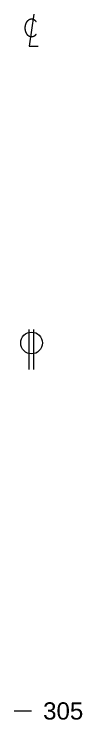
# Model space of a CAD drawing. Header units: millimetres. Extents: x 1246 to 16959, y -13818 to -1371.
# Drawn here: x 16348 to 16959, y -7621 to -1379 of the extents above; entities that cross this region are included whole.
import ezdxf

# ---------------------------------------------------------------- set-up
doc = ezdxf.new("R2010")
doc.units = ezdxf.units.MM
doc.header["$LTSCALE"] = 50
for name, color, linetype, lineweight in [('pio-Center Line Marker', 7, 'Continuous', 5), ('pio-Receptacle', 7, 'Continuous', 5), ('pio-Storypole', 7, 'Continuous', 5)]:
    doc.layers.add(name, color=color, linetype=linetype, lineweight=lineweight)
doc.styles.add('Arial', font='Arial.ttf')

# ---------------------------------------------------------------- blocks, each defined once
blk = doc.blocks.new('Group-3')
at = {"layer": 'pio-Center Line Marker', "color": 7, "linetype": 'Continuous', "lineweight": 5, "transparency": 33554687}
for p, q in [((20.6, 120.7), (-20.6, -158.8)), ((-20.6, -158.8), (58.7, -158.8))]:
    blk.add_line(p, q, dxfattribs=at)
blk.add_open_spline([(39.3, -56.1), (28.8, -71.2), (0, -82.2), (-28.8, -71.2), (-49.8, -41.1), (-57.5, 0), (-49.8, 41.1), (-28.8, 71.2), (0, 82.2), (28.8, 71.2), (39.3, 56.1)], degree=2, dxfattribs=at)
blk = doc.blocks.new('obj-05')
at = {"layer": 'pio-Center Line Marker', "color": 7, "transparency": 33554687}
blk.add_blockref('Group-3', (0, 0), dxfattribs=at)
blk = doc.blocks.new('obj-11')
at = {"layer": 'pio-Receptacle', "color": 0, "flags": 1}
for tag in ['IFC_UUID', 'instanceID', 'Name', 'Circuit_#', 'Wire_Size', 'Trip', 'Conduit_Size', 'V.A.___Watts', 'Remarks', 'Phase___Pole', 'Voltage', 'Circuit_Type', 'UID', 'ID']:
    blk.add_attdef(tag, (16404.8, -4500), '', height=0.18, dxfattribs=at)
at = {"color": 255, "linetype": 'Continuous', "lineweight": 5, "transparency": 33554687}
blk.add_wipeout([(95.2, 232.8), (94.8, 223.5), (93.4, 214.2), (91.1, 205.2), (88, 196.4), (84, 187.9), (79.2, 179.9), (73.6, 172.4), (67.4, 165.5), (60.4, 159.2), (52.9, 153.6), (44.9, 148.8), (36.5, 144.8), (27.6, 141.7), (18.6, 139.4), (9.3, 138), (0, 137.6), (-9.3, 138), (-18.6, 139.4), (-27.6, 141.7), (-36.5, 144.8), (-44.9, 148.8), (-52.9, 153.6), (-60.4, 159.2), (-67.4, 165.5), (-73.6, 172.4), (-79.2, 179.9), (-84, 187.9), (-88, 196.4), (-91.1, 205.2), (-93.4, 214.2), (-94.8, 223.5), (-95.2, 232.8), (-94.8, 242.2), (-93.4, 251.4), (-91.1, 260.5), (-88, 269.3), (-84, 277.7), (-79.2, 285.7), (-73.6, 293.3), (-67.4, 300.2), (-60.4, 306.5), (-52.9, 312), (-44.9, 316.8), (-36.5, 320.8), (-27.6, 324), (-18.6, 326.2), (-9.3, 327.6), (0, 328.1), (9.3, 327.6), (18.6, 326.2), (27.6, 324), (36.5, 320.8), (44.9, 316.8), (52.9, 312), (60.4, 306.5), (67.4, 300.2), (73.6, 293.3), (79.2, 285.7), (84, 277.7), (88, 269.3), (91.1, 260.5), (93.4, 251.4), (94.8, 242.2)], dxfattribs=at).dxf.layer = 'pio-Receptacle'
at = {"layer": 'pio-Receptacle', "color": 7, "linetype": 'Continuous', "lineweight": 5, "transparency": 33554687}
for p, q in [((-21.2, 0), (-21.2, 351.5)), ((21.2, 0), (21.2, 351.5))]:
    blk.add_line(p, q, dxfattribs=at)
at = {"layer": 'pio-Receptacle', "color": 7, "linetype": 'Continuous', "lineweight": 5, "transparency": 33554687, "flags": 128}
blk.add_lwpolyline([(-95.2, 232.8, -0.414214), (0, 328.1, -0.414214), (95.2, 232.8, -0.414214), (0, 137.6, -0.414214)], format="xyb", close=True, dxfattribs=at)
blk = doc.blocks.new('obj-17')
at = {"layer": 'pio-Storypole', "color": 7, "linetype": 'Continuous', "lineweight": 5, "transparency": 33554687}
blk.add_line((0, 0), (-152.4, 0), dxfattribs=at)
at = {"color": 255, "linetype": 'Continuous', "lineweight": 5, "transparency": 33554687}
blk.add_wipeout([(101.6, -120.7), (459, -120.7), (459, 120.7), (101.6, 120.7)], dxfattribs=at).dxf.layer = 'pio-Storypole'
at = {"layer": 'pio-Storypole', "color": 7, "transparency": 33554687, "insert": (101.6, 0), "char_height": 151.31, "attachment_point": 4, "line_spacing_factor": 0.960695, "style": 'Arial'}
blk.add_mtext('305', dxfattribs=at)

msp = doc.modelspace()

# ---------------------------------------------------------------- block references
at = {"layer": 'pio-Center Line Marker', "color": 7, "transparency": 33554687}
msp.add_blockref('obj-05', (16500, -1500), dxfattribs=at)
at = {"layer": 'pio-Receptacle', "color": 7, "transparency": 33554687}
msp.add_blockref('obj-11', (16500, -4500), dxfattribs=at)
at = {"layer": 'pio-Storypole', "color": 7, "transparency": 33554687}
msp.add_blockref('obj-17', (16500, -7500), dxfattribs=at)

doc.saveas('drawing.dxf')
